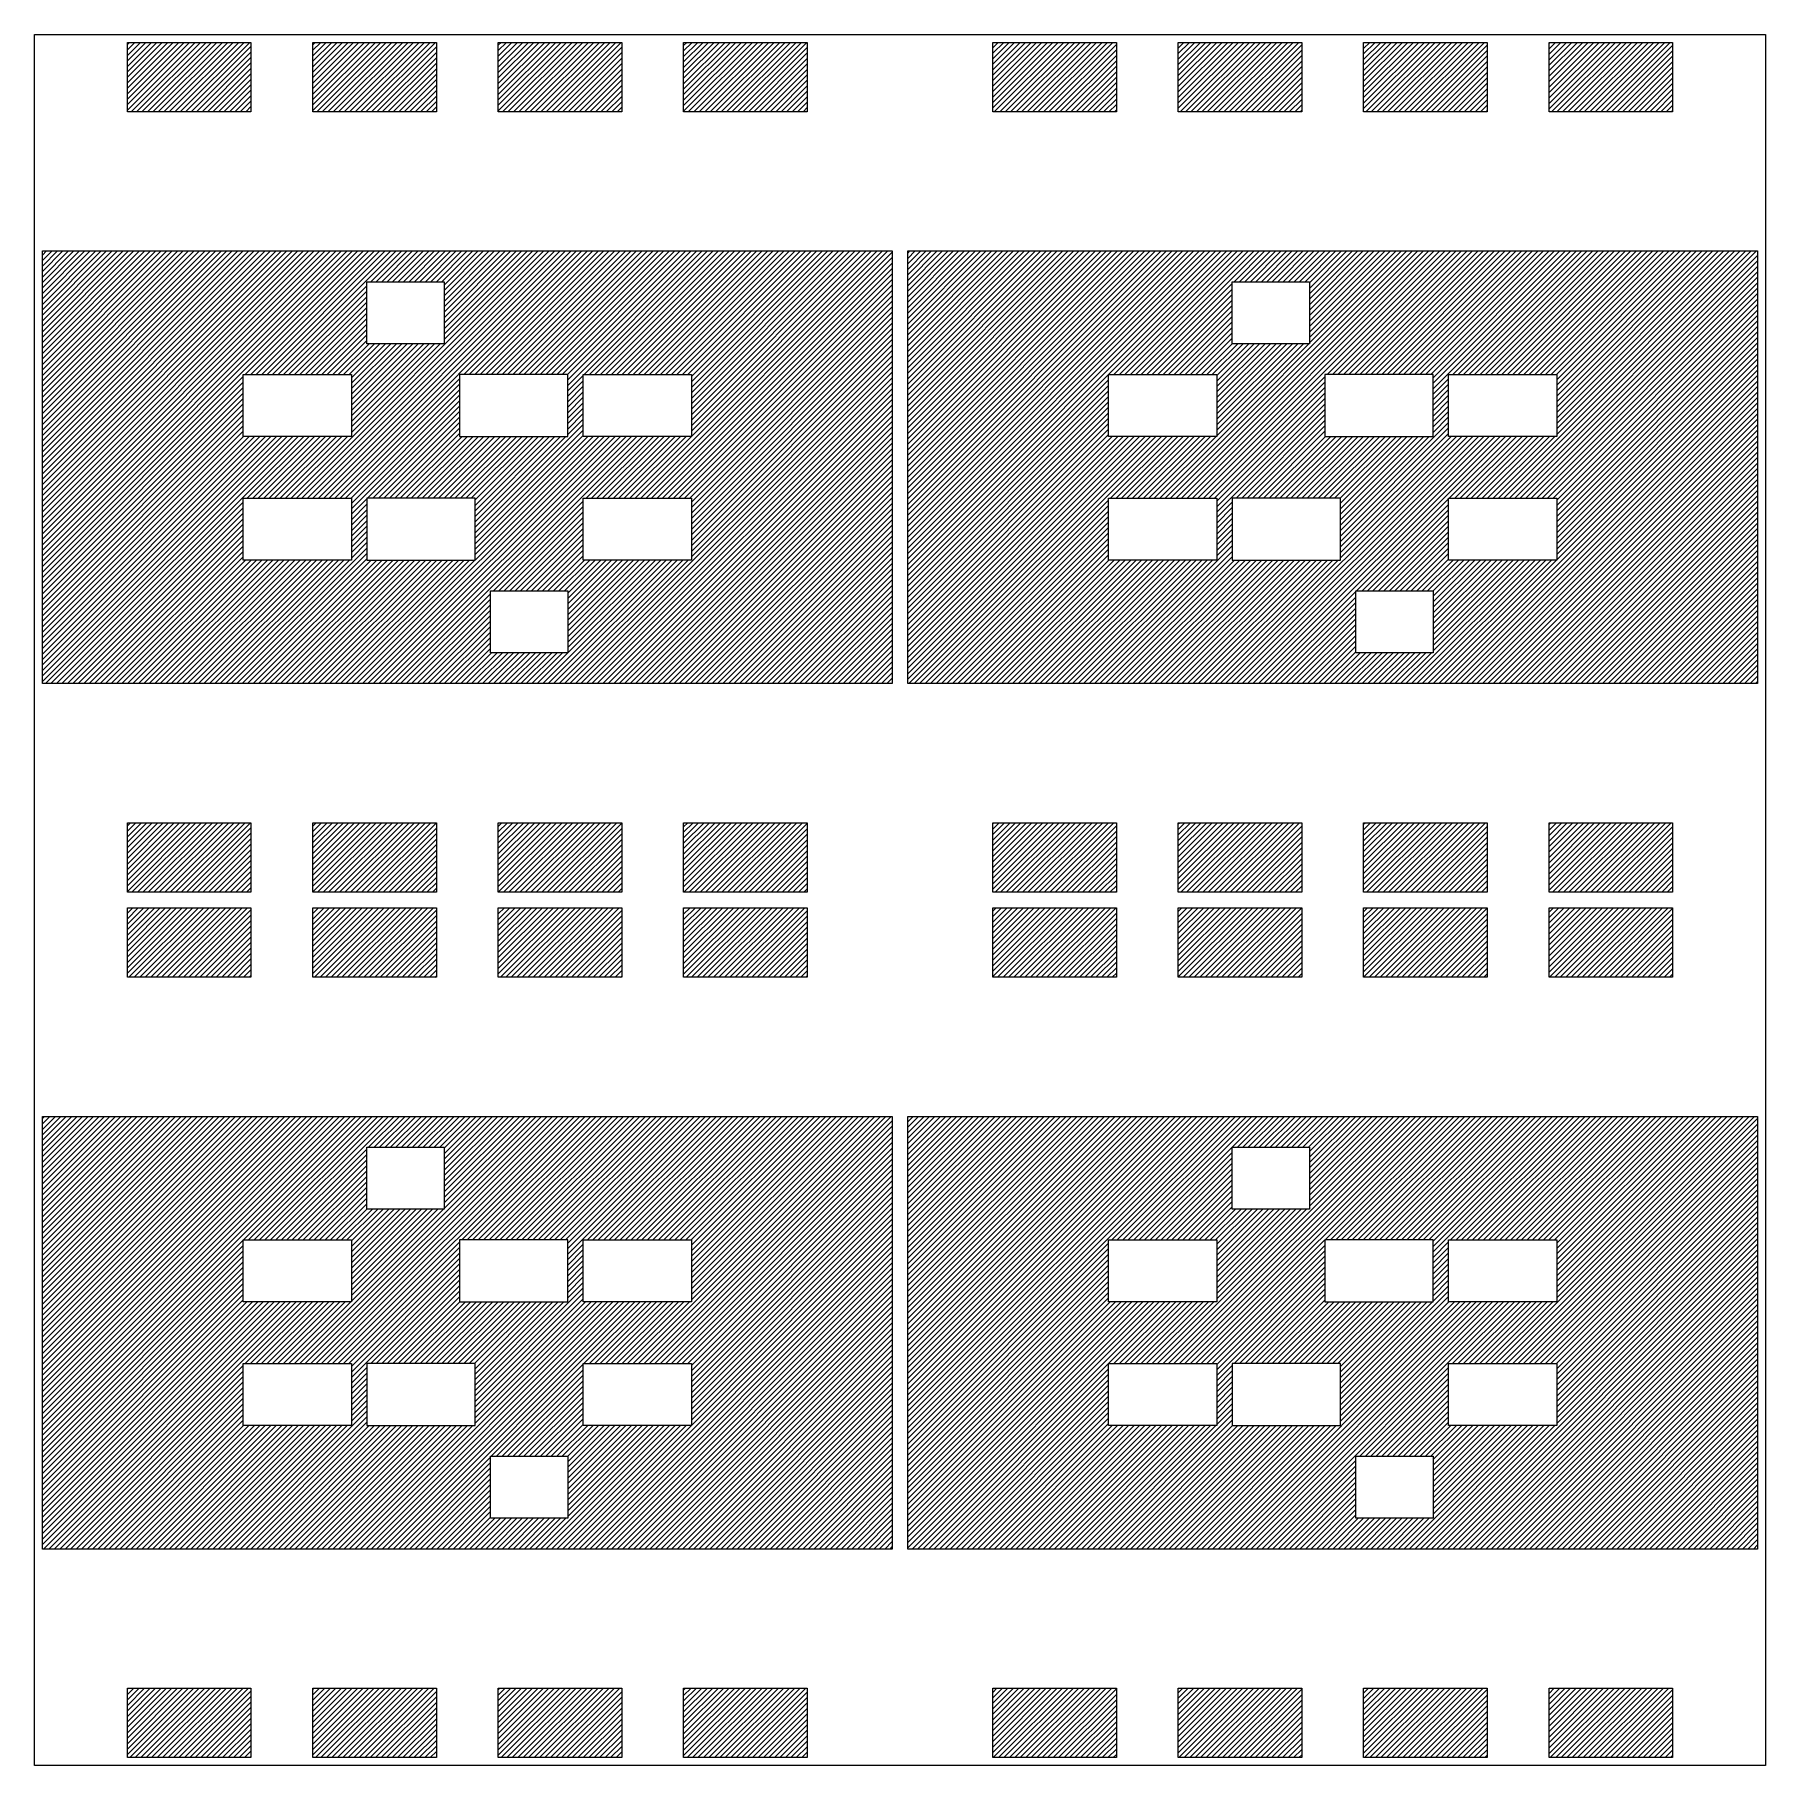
# Model space of a CAD drawing. Extents: x -28 to 28, y -28 to 28.
import ezdxf

# ---------------------------------------------------------------- set-up
doc = ezdxf.new("R2010")
doc.units = 0
doc.header["$MEASUREMENT"] = 0
doc.layers.add('glass', color=7, linetype='Continuous')
doc.layers.add('TCO', color=2, linetype='Continuous')

msp = doc.modelspace()

# ---------------------------------------------------------------- hatches: boundary and pattern name
at = {"layer": 'TCO', "linetype": 'Continuous'}
h = msp.add_hatch(dxfattribs=at)
h.set_pattern_fill('ANSI31', color=256, style=0)
h.paths.add_polyline_path([(0.25, 21), (27.75, 21), (27.75, 7), (0.25, 7)])
h.paths.add_polyline_path([(-27.75, -7), (-0.25, -7), (-0.25, -21), (-27.75, -21)])
h.paths.add_polyline_path([(-19, 27.75), (-15, 27.75), (-15, 25.5), (-19, 25.5)])
h.paths.add_polyline_path([(-13, 27.75), (-9, 27.75), (-9, 25.5), (-13, 25.5)])
h.paths.add_polyline_path([(-7, 27.75), (-3, 27.75), (-3, 25.5), (-7, 25.5)])
h.paths.add_polyline_path([(-27.75, 21), (-0.25, 21), (-0.25, 7), (-27.75, 7)])
h.paths.add_polyline_path([(-25, 27.75), (-21, 27.75), (-21, 25.5), (-25, 25.5)])
h.paths.add_polyline_path([(0.25, -7), (27.75, -7), (27.75, -21), (0.25, -21)])
h.paths.add_polyline_path([(3, 27.75), (7, 27.75), (7, 25.5), (3, 25.5)])
h.paths.add_polyline_path([(9, 27.75), (13, 27.75), (13, 25.5), (9, 25.5)])
h.paths.add_polyline_path([(15, 27.75), (19, 27.75), (19, 25.5), (15, 25.5)])
h.paths.add_polyline_path([(21, 27.75), (25, 27.75), (25, 25.5), (21, 25.5)])
h.paths.add_polyline_path([(3, 2.5), (7, 2.5), (7, 0.25), (3, 0.25)])
h.paths.add_polyline_path([(9, 2.5), (13, 2.5), (13, 0.25), (9, 0.25)])
h.paths.add_polyline_path([(15, 2.5), (19, 2.5), (19, 0.25), (15, 0.25)])
h.paths.add_polyline_path([(21, 2.5), (25, 2.5), (25, 0.25), (21, 0.25)])
h.paths.add_polyline_path([(-25, 2.5), (-21, 2.5), (-21, 0.25), (-25, 0.25)])
h.paths.add_polyline_path([(-19, 2.5), (-15, 2.5), (-15, 0.25), (-19, 0.25)])
h.paths.add_polyline_path([(-13, 2.5), (-9, 2.5), (-9, 0.25), (-13, 0.25)])
h.paths.add_polyline_path([(-7, 2.5), (-3, 2.5), (-3, 0.25), (-7, 0.25)])
h.paths.add_polyline_path([(-25, -0.25), (-21, -0.25), (-21, -2.5), (-25, -2.5)])
h.paths.add_polyline_path([(-19, -0.25), (-15, -0.25), (-15, -2.5), (-19, -2.5)])
h.paths.add_polyline_path([(-13, -0.25), (-9, -0.25), (-9, -2.5), (-13, -2.5)])
h.paths.add_polyline_path([(-7, -0.25), (-3, -0.25), (-3, -2.5), (-7, -2.5)])
h.paths.add_polyline_path([(3, -0.25), (7, -0.25), (7, -2.5), (3, -2.5)])
h.paths.add_polyline_path([(9, -0.25), (13, -0.25), (13, -2.5), (9, -2.5)])
h.paths.add_polyline_path([(15, -0.25), (19, -0.25), (19, -2.5), (15, -2.5)])
h.paths.add_polyline_path([(21, -0.25), (25, -0.25), (25, -2.5), (21, -2.5)])
h.paths.add_polyline_path([(3, -25.5), (7, -25.5), (7, -27.75), (3, -27.75)])
h.paths.add_polyline_path([(9, -25.5), (13, -25.5), (13, -27.75), (9, -27.75)])
h.paths.add_polyline_path([(15, -25.5), (19, -25.5), (19, -27.75), (15, -27.75)])
h.paths.add_polyline_path([(21, -25.5), (25, -25.5), (25, -27.75), (21, -27.75)])
h.paths.add_polyline_path([(-25, -25.5), (-21, -25.5), (-21, -27.75), (-25, -27.75)])
h.paths.add_polyline_path([(-19, -25.5), (-15, -25.5), (-15, -27.75), (-19, -27.75)])
h.paths.add_polyline_path([(-13, -25.5), (-9, -25.5), (-9, -27.75), (-13, -27.75)])
h.paths.add_polyline_path([(-7, -25.5), (-3, -25.5), (-3, -27.75), (-7, -27.75)])
h.paths.add_polyline_path([(6.75, 15), (6.75, 17), (10.25, 17), (10.25, 15)], flags=16)
h.paths.add_polyline_path([(14.25, 11), (14.25, 13), (10.75, 13), (10.75, 11)], flags=16)
h.paths.add_polyline_path([(17.75, 15), (17.75, 17), (21.25, 17), (21.25, 15)], flags=16)
h.paths.add_polyline_path([(21.25, 13), (21.25, 11), (17.75, 11), (17.75, 13)], flags=16)
h.paths.add_polyline_path([(17.25, 10), (17.25, 8), (14.75, 8), (14.75, 10)], flags=16)
h.paths.add_polyline_path([(10.25, 13), (10.25, 11), (6.75, 11), (6.75, 13)], flags=16)
h.paths.add_polyline_path([(17.25, 15), (17.25, 17), (13.75, 17), (13.75, 15)], flags=16)
h.paths.add_polyline_path([(10.75, 18), (10.75, 20), (13.25, 20), (13.25, 18)], flags=16)
h.paths.add_polyline_path([(-21.25, -13), (-21.25, -11), (-17.75, -11), (-17.75, -13)], flags=16)
h.paths.add_polyline_path([(-13.75, -17), (-13.75, -15), (-17.25, -15), (-17.25, -17)], flags=16)
h.paths.add_polyline_path([(-10.25, -13), (-10.25, -11), (-6.75, -11), (-6.75, -13)], flags=16)
h.paths.add_polyline_path([(-6.75, -15), (-6.75, -17), (-10.25, -17), (-10.25, -15)], flags=16)
h.paths.add_polyline_path([(-10.75, -18), (-10.75, -20), (-13.25, -20), (-13.25, -18)], flags=16)
h.paths.add_polyline_path([(-17.75, -15), (-17.75, -17), (-21.25, -17), (-21.25, -15)], flags=16)
h.paths.add_polyline_path([(-10.75, -13), (-10.75, -11), (-14.25, -11), (-14.25, -13)], flags=16)
h.paths.add_polyline_path([(-17.25, -10), (-17.25, -8), (-14.75, -8), (-14.75, -10)], flags=16)
h.paths.add_polyline_path([(-21.25, 15), (-21.25, 17), (-17.75, 17), (-17.75, 15)], flags=16)
h.paths.add_polyline_path([(-13.75, 11), (-13.75, 13), (-17.25, 13), (-17.25, 11)], flags=16)
h.paths.add_polyline_path([(-10.25, 15), (-10.25, 17), (-6.75, 17), (-6.75, 15)], flags=16)
h.paths.add_polyline_path([(-6.75, 13), (-6.75, 11), (-10.25, 11), (-10.25, 13)], flags=16)
h.paths.add_polyline_path([(-10.75, 10), (-10.75, 8), (-13.25, 8), (-13.25, 10)], flags=16)
h.paths.add_polyline_path([(-17.75, 13), (-17.75, 11), (-21.25, 11), (-21.25, 13)], flags=16)
h.paths.add_polyline_path([(-10.75, 15), (-10.75, 17), (-14.25, 17), (-14.25, 15)], flags=16)
h.paths.add_polyline_path([(-17.25, 18), (-17.25, 20), (-14.75, 20), (-14.75, 18)], flags=16)
h.paths.add_polyline_path([(6.75, -13), (6.75, -11), (10.25, -11), (10.25, -13)], flags=16)
h.paths.add_polyline_path([(14.25, -17), (14.25, -15), (10.75, -15), (10.75, -17)], flags=16)
h.paths.add_polyline_path([(17.75, -13), (17.75, -11), (21.25, -11), (21.25, -13)], flags=16)
h.paths.add_polyline_path([(21.25, -15), (21.25, -17), (17.75, -17), (17.75, -15)], flags=16)
h.paths.add_polyline_path([(17.25, -18), (17.25, -20), (14.75, -20), (14.75, -18)], flags=16)
h.paths.add_polyline_path([(10.25, -15), (10.25, -17), (6.75, -17), (6.75, -15)], flags=16)
h.paths.add_polyline_path([(17.25, -13), (17.25, -11), (13.75, -11), (13.75, -13)], flags=16)
h.paths.add_polyline_path([(10.75, -10), (10.75, -8), (13.25, -8), (13.25, -10)], flags=16)

# ---------------------------------------------------------------- linework, layer by layer
at = {"layer": 'glass', "linetype": 'Continuous'}
msp.add_lwpolyline([(-28, -28), (-28, 28), (28, 28), (28, -28)], close=True, dxfattribs=at)
at = {"layer": 'TCO', "linetype": 'Continuous'}
for points in [[(-25, 27.75), (-21, 27.75), (-21, 25.5), (-25, 25.5)], [(-19, 27.75), (-15, 27.75), (-15, 25.5), (-19, 25.5)], [(-13, 27.75), (-9, 27.75), (-9, 25.5), (-13, 25.5)], [(-7, 27.75), (-3, 27.75), (-3, 25.5), (-7, 25.5)], [(3, 27.75), (7, 27.75), (7, 25.5), (3, 25.5)], [(9, 27.75), (13, 27.75), (13, 25.5), (9, 25.5)], [(15, 27.75), (19, 27.75), (19, 25.5), (15, 25.5)], [(21, 27.75), (25, 27.75), (25, 25.5), (21, 25.5)], [(-27.75, 21), (-0.25, 21), (-0.25, 7), (-27.75, 7)], [(0.25, 21), (27.75, 21), (27.75, 7), (0.25, 7)], [(-17.25, 18), (-17.25, 20), (-14.75, 20), (-14.75, 18)], [(10.75, 18), (10.75, 20), (13.25, 20), (13.25, 18)], [(-21.25, 15), (-21.25, 17), (-17.75, 17), (-17.75, 15)], [(-10.75, 15), (-10.75, 17), (-14.25, 17), (-14.25, 15)], [(-10.25, 15), (-10.25, 17), (-6.75, 17), (-6.75, 15)], [(6.75, 15), (6.75, 17), (10.25, 17), (10.25, 15)], [(17.25, 15), (17.25, 17), (13.75, 17), (13.75, 15)], [(17.75, 15), (17.75, 17), (21.25, 17), (21.25, 15)], [(-17.75, 13), (-17.75, 11), (-21.25, 11), (-21.25, 13)], [(-13.75, 11), (-13.75, 13), (-17.25, 13), (-17.25, 11)], [(-6.75, 13), (-6.75, 11), (-10.25, 11), (-10.25, 13)], [(10.25, 13), (10.25, 11), (6.75, 11), (6.75, 13)], [(14.25, 11), (14.25, 13), (10.75, 13), (10.75, 11)], [(21.25, 13), (21.25, 11), (17.75, 11), (17.75, 13)], [(-10.75, 10), (-10.75, 8), (-13.25, 8), (-13.25, 10)], [(17.25, 10), (17.25, 8), (14.75, 8), (14.75, 10)], [(-25, 2.5), (-21, 2.5), (-21, 0.25), (-25, 0.25)], [(-19, 2.5), (-15, 2.5), (-15, 0.25), (-19, 0.25)], [(-13, 2.5), (-9, 2.5), (-9, 0.25), (-13, 0.25)], [(-7, 2.5), (-3, 2.5), (-3, 0.25), (-7, 0.25)], [(3, 2.5), (7, 2.5), (7, 0.25), (3, 0.25)], [(9, 2.5), (13, 2.5), (13, 0.25), (9, 0.25)], [(15, 2.5), (19, 2.5), (19, 0.25), (15, 0.25)], [(21, 2.5), (25, 2.5), (25, 0.25), (21, 0.25)], [(-25, -0.25), (-21, -0.25), (-21, -2.5), (-25, -2.5)], [(-19, -0.25), (-15, -0.25), (-15, -2.5), (-19, -2.5)], [(-13, -0.25), (-9, -0.25), (-9, -2.5), (-13, -2.5)], [(-7, -0.25), (-3, -0.25), (-3, -2.5), (-7, -2.5)], [(3, -0.25), (7, -0.25), (7, -2.5), (3, -2.5)], [(9, -0.25), (13, -0.25), (13, -2.5), (9, -2.5)], [(15, -0.25), (19, -0.25), (19, -2.5), (15, -2.5)], [(21, -0.25), (25, -0.25), (25, -2.5), (21, -2.5)], [(-27.75, -7), (-0.25, -7), (-0.25, -21), (-27.75, -21)], [(0.25, -7), (27.75, -7), (27.75, -21), (0.25, -21)], [(-17.25, -10), (-17.25, -8), (-14.75, -8), (-14.75, -10)], [(10.75, -10), (10.75, -8), (13.25, -8), (13.25, -10)], [(-21.25, -13), (-21.25, -11), (-17.75, -11), (-17.75, -13)], [(-10.75, -13), (-10.75, -11), (-14.25, -11), (-14.25, -13)], [(-10.25, -13), (-10.25, -11), (-6.75, -11), (-6.75, -13)], [(6.75, -13), (6.75, -11), (10.25, -11), (10.25, -13)], [(17.25, -13), (17.25, -11), (13.75, -11), (13.75, -13)], [(17.75, -13), (17.75, -11), (21.25, -11), (21.25, -13)], [(-17.75, -15), (-17.75, -17), (-21.25, -17), (-21.25, -15)], [(-13.75, -17), (-13.75, -15), (-17.25, -15), (-17.25, -17)], [(-6.75, -15), (-6.75, -17), (-10.25, -17), (-10.25, -15)], [(10.25, -15), (10.25, -17), (6.75, -17), (6.75, -15)], [(14.25, -17), (14.25, -15), (10.75, -15), (10.75, -17)], [(21.25, -15), (21.25, -17), (17.75, -17), (17.75, -15)], [(-10.75, -18), (-10.75, -20), (-13.25, -20), (-13.25, -18)], [(17.25, -18), (17.25, -20), (14.75, -20), (14.75, -18)], [(-25, -25.5), (-21, -25.5), (-21, -27.75), (-25, -27.75)], [(-19, -25.5), (-15, -25.5), (-15, -27.75), (-19, -27.75)], [(-13, -25.5), (-9, -25.5), (-9, -27.75), (-13, -27.75)], [(-7, -25.5), (-3, -25.5), (-3, -27.75), (-7, -27.75)], [(3, -25.5), (7, -25.5), (7, -27.75), (3, -27.75)], [(9, -25.5), (13, -25.5), (13, -27.75), (9, -27.75)], [(15, -25.5), (19, -25.5), (19, -27.75), (15, -27.75)], [(21, -25.5), (25, -25.5), (25, -27.75), (21, -27.75)]]:
    msp.add_lwpolyline(points, close=True, dxfattribs=at)

doc.saveas('drawing.dxf')
